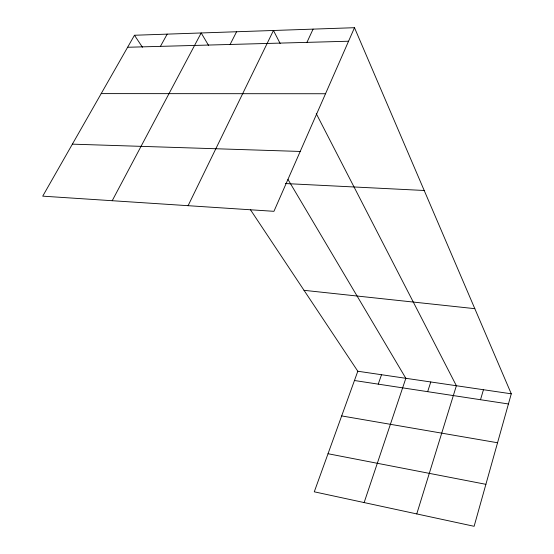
<?xml version="1.0" encoding="UTF-8"?>
<svg xmlns="http://www.w3.org/2000/svg" width="554" height="554" viewBox="0 0 554 554"><rect width="100%" height="100%" fill="white"/><g stroke="black" fill="none" stroke-linecap="round" stroke-linejoin="round"><path stroke-width="0.83" d="M354.491 27.7L273.939 211.316L42.72 196.158L134.47 35.255L354.491 27.7L511.28 393.811L474.12 526.3L314.277 491.814L357.808 371.235L250.387 209.641M480.505 399.711L483.455 389.718M416.76 513.925L456.378 385.736L316.251 113.591M427.66 391.664L430.783 381.969M364.137 502.568L405.84 378.299L287.99 179.441M378.244 384.137L381.526 374.726M306.944 42.367L313.086 29.12M188.09 205.686L273.454 30.484L280.172 43.524M230.111 44.465L236.586 31.751M112.206 200.714L201.185 32.963L208.602 45.47M160.438 46.363L167.176 34.133M127.621 47.263L348.556 41.231M101.195 93.612L325.517 93.744M72.373 144.151L300.206 151.45M285.407 183.547L424.198 190.479M304.014 290.317L474.813 308.668M357.808 371.235L511.28 393.811M354.456 380.515L508.427 403.97M341.673 415.922L497.547 442.757M328.023 453.733L485.893 484.321M134.47 35.255L142.454 47.27"/></g></svg>
